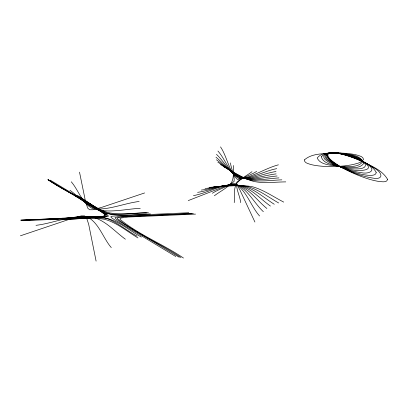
<?xml version="1.0" encoding="UTF-8"?>
<svg xmlns="http://www.w3.org/2000/svg" width="408" height="408" viewBox="0 0 408 408"><rect width="100%" height="100%" fill="white"/><g stroke="black" fill="none" stroke-linecap="round" stroke-linejoin="round"><path stroke-width="0.61" d="M234.238 202.628C234.845 196.529 233.458 189.776 236.207 184.049C240.215 178.607 246.769 175.756 251.981 171.686M233.59 165.51C233.055 171.09 234.233 177.291 231.596 182.478C227.139 188.297 220.014 191.352 214.358 195.779M212.384 193.239C219.198 188.828 227.945 186.905 234.059 181.463C235.028 175.256 231.025 169.029 230.505 162.914M256.658 171.386C250.39 175.481 242.255 177.21 236.681 182.325C235.778 189.134 240.077 195.916 240.679 202.623M278.399 164.827C264.568 168.504 251.69 177.796 237.395 179.464C228.786 170.983 227.164 156.799 220.529 146.89M188.251 200.588L227.047 185.482L233.213 183.539L235.334 183.549L236.885 184.702L239.68 189.48L254.918 222.034M144.631 192.943L102.168 207.213L92.784 209.768L89.597 209.743L87.72 208.121L85.593 201.838L79.519 172.166M20.4 235.814L71.436 218.601L81.309 215.883L84.558 215.898L86.465 217.566L88.674 224.252L96.104 261.11M193.463 195.641C207.692 192.979 221.381 184.151 236.079 184.304C246.779 191.357 251.282 206.8 259.565 215.97M276.721 168.652C264.053 171.008 251.812 178.918 238.7 178.536C228.934 172.344 225.41 159.401 217.938 151.042M197.615 192.357C210.747 190.511 223.788 183.478 237.278 184.85C248.559 190.516 254.403 203.357 263.374 211.701M276.007 171.533C264.098 173.237 252.226 179.546 239.991 178.128C229.786 173.257 224.461 161.828 216.48 154.351M36.006 225.338C52.989 223.309 69.926 215.296 87.246 216.913C98.869 222.62 103.28 238.481 111.287 247.61M139.148 201.47C123.864 203.327 108.564 210.472 92.968 208.794C82.243 203.694 78.566 190.296 71.283 181.8M201.358 190.062C213.761 188.71 226.338 183.34 238.945 185.334C250.308 189.95 257.591 201.016 266.888 208.498M276.129 173.9C264.721 175.18 253.123 179.999 241.526 178.046C231.127 173.992 224.395 164.031 215.975 157.197M205.076 188.46C216.995 187.481 229.194 183.508 241.184 185.793C252.532 189.74 260.845 199.277 270.428 206.071M277.088 175.976C266.001 176.914 254.638 180.479 243.489 178.276C232.994 174.731 225.236 166.051 216.419 159.763M50.031 219.779C64.739 219.076 79.749 215.082 94.457 217.678C106.605 221.605 115.326 231.923 125.389 239.21M140.25 208.309C126.541 208.993 112.537 212.599 98.833 210.089C87.516 206.535 79.3 197.084 69.972 190.281M209.075 187.384C220.667 186.731 232.56 183.84 244.127 186.226C255.418 189.746 264.425 198.059 274.263 204.26M278.96 177.914C268.076 178.546 256.907 181.137 246.06 178.847C235.503 175.624 227.026 167.979 217.857 162.175M213.614 186.726C224.986 186.369 236.63 184.227 247.916 186.599C259.146 189.868 268.591 197.273 278.644 202.96M281.836 179.846C271.085 180.198 260.064 182.126 249.4 179.841C238.802 176.807 229.852 169.917 220.386 164.541M62.608 219.621C76.678 219.392 91.035 216.755 105.014 219.397C117.254 222.901 127.209 231.52 137.97 237.915M148.425 212.594C135.155 212.828 121.599 215.22 108.416 212.675C96.844 209.416 87.383 201.389 77.239 195.33M146.508 212.956C133.161 212.92 119.575 215.587 106.279 213.466C94.809 209.875 85.466 201.593 75.057 195.891M61.802 218.204C75.883 218.26 90.209 215.399 104.234 217.576C116.3 221.416 126.108 230.199 137.088 236.186M66.086 219.127C80.09 219.173 94.345 216.439 108.283 218.719C120.416 222.452 130.361 231.081 141.372 237.058M150.465 213.965C137.185 213.94 123.655 216.48 110.446 214.266C98.904 210.768 89.428 202.633 78.979 196.936M20.951 220.141L96.579 216.77C107.08 216.041 112.159 217.566 99.639 210.712L48.164 179.673M188.771 212.741L121.125 215.761C110.267 216.429 106.085 215.108 118.366 221.891L175.787 256.51M23.353 220.723L90.551 217.744C96.364 216.811 102.903 218.096 108.482 216.143L107.105 214.552L102.913 211.823L50.306 180.188M191.913 213.445L123.088 216.561L117.428 216.98L114.98 217.668L116.382 219.274L120.656 222.049L179.285 257.29M218.867 186.395C230.081 186.334 241.536 184.544 252.644 186.793C263.818 189.97 273.477 196.865 283.718 202.098M285.773 181.886C275.099 181.963 264.19 183.595 253.623 181.417C242.989 178.429 233.769 171.936 224.038 166.949M20.747 220.162L91.78 217.199L102.923 216.271L104.861 215.694L105.239 214.909C87.985 200.787 66.229 192.219 47.802 179.648M193.346 213.654L124.608 216.674L118.351 217.505L117.642 217.806L117.29 218.591C136.588 234.039 160.528 243.678 181.014 257.54M195.529 214.108L128.291 217.02L121.145 217.979L120.324 218.336L119.916 219.254C138.975 234.891 163.088 244.214 183.488 258.05M21.303 220.315L96.818 217.102L104.168 216.138L105.009 215.786L105.448 214.868C88.47 200.563 66.56 192.311 48.251 179.77M338.467 153.087C327.797 151.006 322.402 155.04 333.321 162.328C344.918 170.09 358.199 175.522 371.953 177.934C383.867 180.484 383.087 172.951 374.325 168.111C362.942 160.726 350.059 155.443 336.682 153.076C330.868 151.067 320.627 154.596 329.373 160.563C338.742 167.387 350.161 171.136 361.57 172.712C368.317 174.262 377.053 170.881 368.047 164.71C359.371 158.549 349.003 155.05 338.594 153.219C334.937 152.837 320.759 151.388 324.355 158.722C331.332 165.5 341.639 167.387 350.941 168.718C354.552 168.973 368.975 170.116 364.548 162.792C357.179 156.08 346.673 154.112 337.064 152.975C332.959 151.97 319.913 153.036 327.089 159.701C335.407 166.326 346.157 169.218 356.546 170.564C388.13 170.916 347.795 152.082 339.028 153.209M376.191 172.344C376.242 175.384 372.096 175.343 369.939 175.384C363.747 175.165 357.714 173.492 351.864 171.554C343 167.688 331.174 164.704 326.609 155.458C327.038 152.541 330.99 152.791 333.209 152.725C339.17 152.995 344.984 154.576 350.63 156.432C359.652 160.232 371.122 163.322 376.191 172.344M321.32 156.774C323.284 164.444 334.937 164.995 341.333 166.821C348.192 167.127 359.086 169.942 363.712 163.46C360.988 156.05 350.513 155.484 343.847 153.683C336.666 153.23 326.624 150.705 321.32 156.774M387.6 179.387C386.957 182.861 381.929 181.621 379.43 181.545C371.754 180.387 364.38 177.786 357.209 174.894C349.993 171.88 342.934 168.407 336.396 164.098C333.183 161.537 328.501 159.232 327.634 154.856C328.858 151.7 333.433 152.975 336.034 153.051C343.337 154.178 350.365 156.616 357.214 159.339C367.832 164.592 381.378 168.677 387.6 179.387M304.404 159.89C304.22 163.169 308.815 163.741 311.151 164.602C318.189 166.265 325.467 166.591 332.673 166.561C339.65 166.444 346.647 165.898 353.481 164.434C356.898 163.343 361.666 162.96 363.502 159.436C363.202 156.32 359.035 155.841 356.663 154.974C350.008 153.398 343.128 153.041 336.309 153.015C325.926 153.928 312.625 152.572 304.404 159.89M362.804 161.4C358.673 168.3 346.667 166.194 339.731 166.469C332.862 165.143 320.305 165.536 317.22 157.957C322.407 151.307 333.152 153.326 340.721 153.163C347.983 154.52 358.846 154.107 362.804 161.4"/></g></svg>
